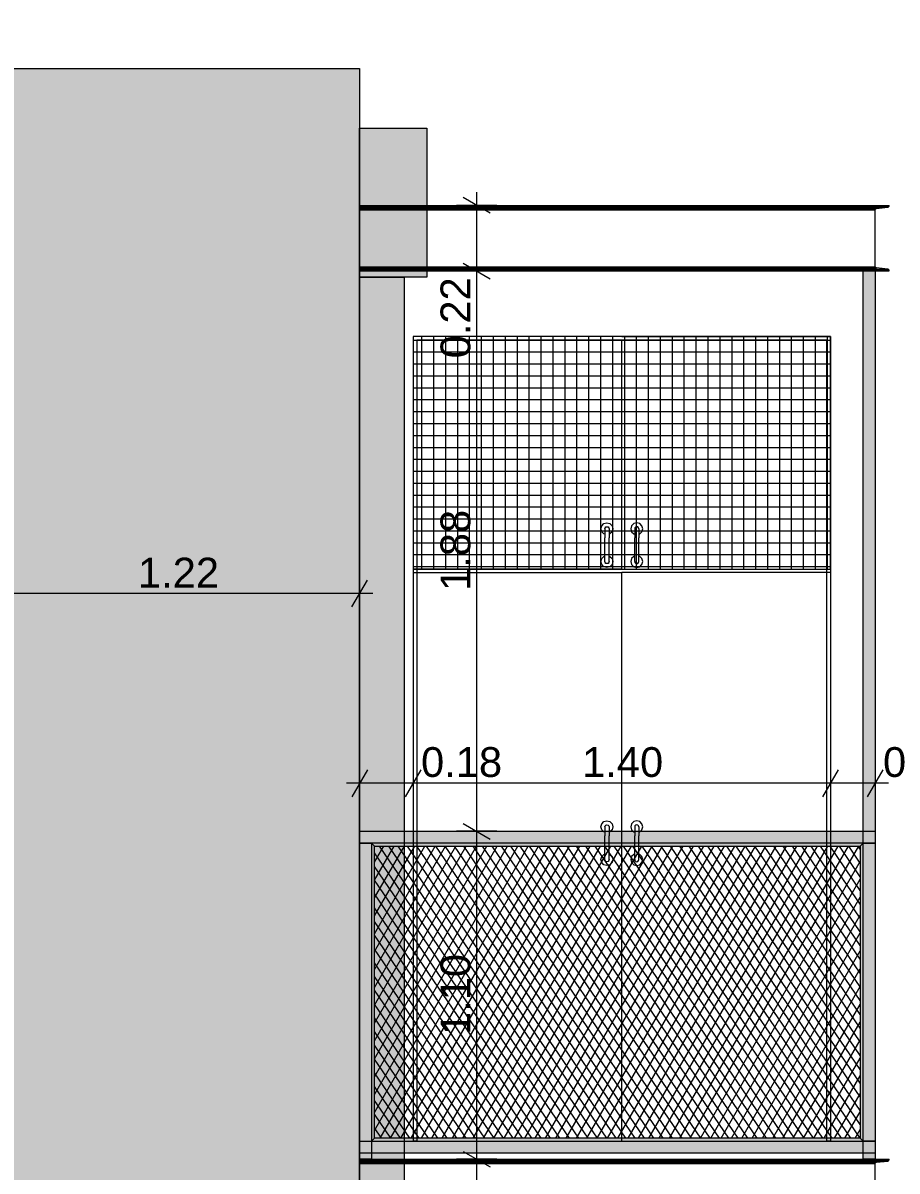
# Model space of a CAD drawing. Header units: millimetres. Extents: x 475206255 to 476720147, y 4620882299 to 4621447368.
# Drawn here: x 475426757 to 475429689, y 4621142045 to 4621145897 of the extents above; entities that cross this region are included whole.
import ezdxf

# ---------------------------------------------------------------- set-up
doc = ezdxf.new("R2010")
doc.units = ezdxf.units.MM
doc.header["$MEASUREMENT"] = 0
for name, color, linetype, lineweight in [('2D Drafting - General_Pen_No__30_Pen_No__9_Pen_No__9_Pen_No__253', 252, 'Continuous', 0), ('2D Drafting - General_Pen_No__30_Pen_No__9_Pen_No__9_Pen_No__7', 7, 'Continuous', 0), ('Dimensioning - General_Pen_No__142', 142, 'Continuous', 0), ('New_2D Drafting - General_Pen_No__250', 7, 'Continuous', 0), ('New_2D Drafting - General_Pen_No__30_Pen_No__9_Pen_No__9_Pen_No__255', 255, 'Continuous', 0), ('New_2D Drafting - General_Pen_No__30_Pen_No__9_Pen_No__9_Pen_No__7', 7, 'Continuous', 0), ('New_2D Drafting - General_Pen_No__4', 7, 'Continuous', 0), ('New_2D Drafting - General_Pen_No__7', 7, 'Continuous', 0), ('New_reg_nak_Pen_No__7', 7, 'Continuous', 0), ('New_Structural - Bearing_Pen_No__250', 7, 'Continuous', 0), ('Structural - Bearing_Pen_No__7', 7, 'Continuous', 0), ('zoma_Pen_No__142', 142, 'Continuous', 0)]:
    doc.layers.add(name, color=color, linetype=linetype, lineweight=lineweight)
doc.layers.add('Dimensioning - General', color=7, linetype='Continuous')
doc.layers.add('zoma', color=7, linetype='Continuous')
doc.layers.add('New_2D Drafting - General_Pen_No__254', color=7, linetype='Continuous', lineweight=0, true_color=0xcccccc)
doc.styles.add('GENERATED_STYLE_2', font='arial.ttf')
doc.dimstyles.new('GENERATED_STYLE__1', dxfattribs={"dimtxt": 100, "dimasz": 68.640772, "dimexe": 0.18, "dimexo": 0.0625, "dimgap": 0, "dimtad": 1, "dimlfac": 0.001, "dimzin": 0, "dimdsep": 46, "dimtxsty": 'GENERATED_STYLE_2', "dimblk": 'ARROWHEAD_2', "dimblk1": 'ARROWHEAD_2', "dimblk2": 'ARROWHEAD_2', "dimcen": 0.09, "dimse1": 1, "dimse2": 1, "dimclrd": 142, "dimclre": 142, "dimclrt": 142, "dimadec": 0, "dimazin": 0, "dimtfac": 1, "dimtdec": 4, "dimtmove": 0, "dimatfit": 3, "dimfxl": 1, "dimtolj": 1, "dimtzin": 0, "dimarcsym": 0})
doc.dimstyles.new('GENERATED_STYLE__18', dxfattribs={"dimtxt": 100, "dimasz": 68.640772, "dimexe": 0.18, "dimexo": 0.0625, "dimgap": 0, "dimtad": 1, "dimtih": 1, "dimtoh": 1, "dimlfac": 0.001, "dimzin": 0, "dimdsep": 46, "dimtxsty": 'GENERATED_STYLE_2', "dimblk": 'ARROWHEAD_2', "dimblk1": 'ARROWHEAD_2', "dimblk2": 'ARROWHEAD_2', "dimcen": 0.09, "dimse1": 1, "dimse2": 1, "dimclrd": 142, "dimclre": 142, "dimclrt": 142, "dimadec": 0, "dimazin": 0, "dimtfac": 1, "dimtdec": 4, "dimtmove": 0, "dimatfit": 3, "dimfxl": 1, "dimtolj": 1, "dimtzin": 0, "dimarcsym": 0})
doc.dimstyles.new('GENERATED_STYLE__3', dxfattribs={"dimtxt": 200, "dimasz": 64.421331, "dimexe": 0.18, "dimexo": 3, "dimgap": 0, "dimtad": 1, "dimtih": 1, "dimtoh": 1, "dimlfac": 0.001, "dimzin": 0, "dimdsep": 46, "dimtxsty": 'GENERATED_STYLE_2', "dimblk": 'ARROWHEAD_2', "dimblk1": 'ARROWHEAD_2', "dimblk2": 'ARROWHEAD_2', "dimcen": 0.09, "dimclrd": 142, "dimclre": 142, "dimclrt": 142, "dimadec": 0, "dimazin": 0, "dimtfac": 1, "dimtdec": 4, "dimtmove": 0, "dimatfit": 3, "dimfxl": 1, "dimtolj": 1, "dimtzin": 0, "dimarcsym": 0})

# ---------------------------------------------------------------- blocks, each defined once
blk = doc.blocks.new('*D1528', base_point=(475826095.8, 4621095193.2))
at = {"layer": 'zoma_Pen_No__142', "color": 142, "linetype": 'Continuous', "lineweight": 0, "transparency": 16777216}
for p, q in [((475420915.9, 4621126477.3), (475420915.9, 4621126604.5)), ((475427415.9, 4621126477.3), (475427415.9, 4621126604.5)), ((475420940.3, 4621126583.3), (475420891.4, 4621126498.5)), ((475427440.3, 4621126583.3), (475427391.4, 4621126498.5)), ((475420915.9, 4621126540.9), (475427415.9, 4621126540.9))]:
    blk.add_line(p, q, dxfattribs=at)
at = {"layer": 'zoma_Pen_No__142', "color": 142, "lineweight": 0, "transparency": 16777216, "char_height": 200, "attachment_point": 7, "style": 'GENERATED_STYLE_2'}
for s, insert in [('\\A1;{\\pql;\\fArial|b0|i0|c204|p0;\\W1.000000;6.50}', (475423898.9, 4621126580.9)), ('\\A1;{\\pql;\\fArial|b0|i0|c204|p0;\\W1.000000;0.40}', (475426857.5, 4621126580.9))]:
    blk.add_mtext(s, dxfattribs=dict(at, insert=insert))
blk = doc.blocks.new('ARROWHEAD_2')
at = {"color": 0, "linetype": 'Continuous', "lineweight": 0}
for p, q in [((-0.378, -0.655), (0.378, 0.655)), ((0, 0), (-1, 0))]:
    blk.add_line(p, q, dxfattribs=at)
blk = doc.blocks.new('*D1529', base_point=(475826095.8, 4621095193.2))
at = {"layer": 'zoma_Pen_No__142', "color": 142, "linetype": 'Continuous', "lineweight": 0, "transparency": 16777216}
for p, q in [((475427415.9, 4621126477.3), (475427415.9, 4621126604.5)), ((475427815.9, 4621126477.3), (475427815.9, 4621126604.5)), ((475427440.3, 4621126583.3), (475427391.4, 4621126498.5)), ((475427791.4, 4621126498.5), (475427840.3, 4621126583.3)), ((475427415.9, 4621126540.9), (475427815.9, 4621126540.9)), ((475427815.9, 4621126540.9), (475427857.3, 4621126540.9))]:
    blk.add_line(p, q, dxfattribs=at)
blk = doc.blocks.new('*D1849', base_point=(475826095.8, 4621095193.2))
at = {"layer": 'Dimensioning - General_Pen_No__142', "color": 142, "linetype": 'Continuous', "lineweight": 0, "transparency": 16777216}
for p, q in [((475428347.2, 4621142085), (475428211.7, 4621142085)), ((475428234.3, 4621142111), (475428324.6, 4621142058.9)), ((475428279.4, 4621141865), (475428279.4, 4621142085)), ((475428234.3, 4621141891), (475428324.6, 4621141838.9)), ((475428347.2, 4621141865), (475428211.7, 4621141865))]:
    blk.add_line(p, q, dxfattribs=at)
blk = doc.blocks.new('*D1850', base_point=(475826095.8, 4621095193.2))
at = {"layer": 'Dimensioning - General_Pen_No__142', "color": 142, "linetype": 'Continuous', "lineweight": 0, "transparency": 16777216}
for p, q in [((475428234.3, 4621143211), (475428324.6, 4621143158.9)), ((475428347.2, 4621143185), (475428211.7, 4621143185)), ((475428279.4, 4621142085), (475428279.4, 4621143185)), ((475428347.2, 4621142085), (475428211.7, 4621142085)), ((475428234.3, 4621142111), (475428324.6, 4621142058.9))]:
    blk.add_line(p, q, dxfattribs=at)
at = {"layer": 'Dimensioning - General_Pen_No__142', "color": 142, "lineweight": 0, "transparency": 16777216, "insert": (475428259.4, 4621142501.5), "char_height": 100, "attachment_point": 7, "rotation": 90, "style": 'GENERATED_STYLE_2'}
blk.add_mtext('\\A1;{\\pql;\\fArial|b0|i0|c204|p0;\\W1.000000;1.10}', dxfattribs=at)
blk = doc.blocks.new('*D1851', base_point=(475826095.8, 4621095193.2))
at = {"layer": 'Dimensioning - General_Pen_No__142', "color": 142, "linetype": 'Continuous', "lineweight": 0, "transparency": 16777216}
for p, q in [((475428234.3, 4621145091), (475428324.6, 4621145038.9)), ((475428347.2, 4621145065), (475428211.7, 4621145065)), ((475428279.4, 4621143185), (475428279.4, 4621145065)), ((475428234.3, 4621143211), (475428324.6, 4621143158.9)), ((475428347.2, 4621143185), (475428211.7, 4621143185))]:
    blk.add_line(p, q, dxfattribs=at)
at = {"layer": 'Dimensioning - General_Pen_No__142', "color": 142, "lineweight": 0, "transparency": 16777216, "char_height": 100, "attachment_point": 7, "rotation": 90, "style": 'GENERATED_STYLE_2'}
for s, insert in [('\\A1;{\\pql;\\fArial|b0|i0|c204|p0;\\W1.000000;0.22}', (475428259.4, 4621144771.9)), ('\\A1;{\\pql;\\fArial|b0|i0|c204|p0;\\W1.000000;1.88}', (475428259.4, 4621143991.5))]:
    blk.add_mtext(s, dxfattribs=dict(at, insert=insert))
blk = doc.blocks.new('*D1852', base_point=(475826095.8, 4621095193.2))
at = {"layer": 'Dimensioning - General_Pen_No__142', "color": 142, "linetype": 'Continuous', "lineweight": 0, "transparency": 16777216}
for p, q in [((475428279.4, 4621145285), (475428279.4, 4621145329.1)), ((475428347.2, 4621145285), (475428211.7, 4621145285)), ((475428324.6, 4621145258.9), (475428234.3, 4621145311)), ((475428279.4, 4621145065), (475428279.4, 4621145285)), ((475428234.3, 4621145091), (475428324.6, 4621145038.9)), ((475428347.2, 4621145065), (475428211.7, 4621145065))]:
    blk.add_line(p, q, dxfattribs=at)
blk = doc.blocks.new('*D1853', base_point=(475826095.8, 4621095193.2))
at = {"layer": 'Dimensioning - General_Pen_No__142', "color": 142, "linetype": 'Continuous', "lineweight": 0, "transparency": 16777216}
for p, q in [((475429440.5, 4621143300.7), (475429492.6, 4621143391.1)), ((475429466.6, 4621143413.6), (475429466.6, 4621143278.2)), ((475429590.3, 4621143300.7), (475429642.4, 4621143391.1)), ((475429616.3, 4621143413.6), (475429616.3, 4621143278.2)), ((475429616.3, 4621143345.9), (475429466.6, 4621143345.9)), ((475429660.5, 4621143345.9), (475429616.3, 4621143345.9))]:
    blk.add_line(p, q, dxfattribs=at)
at = {"layer": 'Dimensioning - General_Pen_No__142', "color": 142, "lineweight": 0, "transparency": 16777216, "insert": (475429642.4, 4621143365.9), "char_height": 100, "attachment_point": 7, "style": 'GENERATED_STYLE_2'}
blk.add_mtext('\\A1;{\\pql;\\fArial|b0|i0|c204|p0;\\W1.000000;0.15}', dxfattribs=at)
blk = doc.blocks.new('*D1854', base_point=(475826095.8, 4621095193.2))
at = {"layer": 'Dimensioning - General_Pen_No__142', "color": 142, "linetype": 'Continuous', "lineweight": 0, "transparency": 16777216}
for p, q in [((475428040.5, 4621143300.7), (475428092.6, 4621143391.1)), ((475428066.6, 4621143413.6), (475428066.6, 4621143278.2)), ((475429440.5, 4621143300.7), (475429492.6, 4621143391.1)), ((475429466.6, 4621143413.6), (475429466.6, 4621143278.2)), ((475429466.6, 4621143345.9), (475428066.6, 4621143345.9))]:
    blk.add_line(p, q, dxfattribs=at)
at = {"layer": 'Dimensioning - General_Pen_No__142', "color": 142, "lineweight": 0, "transparency": 16777216, "char_height": 100, "attachment_point": 7, "style": 'GENERATED_STYLE_2'}
for s, insert in [('\\A1;{\\pql;\\fArial|b0|i0|c204|p0;\\W1.000000;0.18}', (475428092.7, 4621143365.9)), ('\\A1;{\\pql;\\fArial|b0|i0|c204|p0;\\W1.000000;1.40}', (475428633.1, 4621143365.9))]:
    blk.add_mtext(s, dxfattribs=dict(at, insert=insert))
blk = doc.blocks.new('*D1855', base_point=(475826095.8, 4621095193.2))
at = {"layer": 'Dimensioning - General_Pen_No__142', "color": 142, "linetype": 'Continuous', "lineweight": 0, "transparency": 16777216}
for p, q in [((475427912.7, 4621143391.1), (475427860.6, 4621143300.7)), ((475427886.6, 4621143413.6), (475427886.6, 4621143278.2)), ((475428040.5, 4621143300.7), (475428092.6, 4621143391.1)), ((475428066.6, 4621143413.6), (475428066.6, 4621143278.2)), ((475428066.6, 4621143345.9), (475427886.6, 4621143345.9))]:
    blk.add_line(p, q, dxfattribs=at)
blk = doc.blocks.new('*D1856', base_point=(475826095.8, 4621095193.2))
at = {"layer": 'Dimensioning - General_Pen_No__142', "color": 142, "linetype": 'Continuous', "lineweight": 0, "transparency": 16777216}
for p, q in [((475427912.7, 4621143391.1), (475427860.6, 4621143300.7)), ((475427886.6, 4621143413.6), (475427886.6, 4621143278.2)), ((475427886.6, 4621143345.9), (475427842.5, 4621143345.9))]:
    blk.add_line(p, q, dxfattribs=at)
blk = doc.blocks.new('*D2319', base_point=(475826095.8, 4621095193.2))
at = {"layer": 'Dimensioning - General_Pen_No__142', "color": 142, "linetype": 'Continuous', "lineweight": 0, "transparency": 16777216}
for p, q in [((475426666.7, 4621144050.6), (475426666.7, 4621143915.2)), ((475427886.6, 4621144050.6), (475427886.6, 4621143915.2)), ((475426640.6, 4621143937.8), (475426692.7, 4621144028.1)), ((475427860.6, 4621143937.8), (475427912.7, 4621144028.1)), ((475427886.6, 4621143982.9), (475426666.7, 4621143982.9)), ((475427930.8, 4621143982.9), (475427886.6, 4621143982.9))]:
    blk.add_line(p, q, dxfattribs=at)
at = {"layer": 'Dimensioning - General_Pen_No__142', "color": 142, "lineweight": 0, "transparency": 16777216, "insert": (475427143.2, 4621144002.9), "char_height": 100, "attachment_point": 7, "style": 'GENERATED_STYLE_2'}
blk.add_mtext('\\A1;{\\pql;\\fArial|b0|i0|c204|p0;\\W1.000000;1.22}', dxfattribs=at)

msp = doc.modelspace()

# ---------------------------------------------------------------- hatches: boundary and pattern name
at = {"layer": '2D Drafting - General_Pen_No__30_Pen_No__9_Pen_No__9_Pen_No__253', "linetype": 'Continuous', "lineweight": 0}
h = msp.add_hatch(dxfattribs=at)
h.set_pattern_fill('BRICK___RUNNING_BOND', color=252, style=0, pattern_type=2)
h.set_pattern_definition([(180, (475382668.45, 4621135278.51), (0, 66.64), []), (90, (475382668.45, 4621135278.5), (244.8, 0), [66.64, -66.64]), (90, (475382546.05, 4621135345.15), (244.8, 0), [66.64, -66.64])])
h.paths.add_polyline_path([(475407116.097, 4621132444.943), (475407116.097, 4621145744.536), (475427886.496, 4621145744.536), (475427886.496, 4621132444.943), (475424099.531, 4621132444.942), (475422915.902, 4621132444.943), (475420516.519, 4621132444.943), (475420516.519, 4621135044.943), (475418016.519, 4621135044.943), (475418016.519, 4621132444.943), (475417816.698, 4621132444.943), (475417816.698, 4621135044.924), (475414016.698, 4621135044.924), (475414016.698, 4621132444.943), (475413616.479, 4621132444.943), (475411316.097, 4621132444.943), (475411316.097, 4621145344.955), (475409845.506, 4621145344.955), (475409816.623, 4621145344.955), (475407515.336, 4621145344.955), (475407515.336, 4621135744.944), (475407515.336, 4621135044.961), (475407516.097, 4621135044.961), (475407516.097, 4621132545), (475407516.097, 4621132444.943)])
h.paths.add_polyline_path([(475411816.173, 4621143044.943), (475411816.173, 4621144644.943), (475413416.173, 4621144644.943), (475413416.173, 4621143044.943)], flags=0)
h.paths.add_polyline_path([(475411816.178, 4621135044.943), (475413416.178, 4621135044.943), (475413416.178, 4621133444.942), (475411816.178, 4621133444.942)], flags=0)
h.paths.add_polyline_path([(475413416.178, 4621136644.942), (475411816.178, 4621136644.942), (475411816.178, 4621138244.943), (475413416.178, 4621138244.943)], flags=0)
h.paths.add_polyline_path([(475413416.178, 4621139844.942), (475411816.178, 4621139844.942), (475411816.178, 4621141444.943), (475413416.178, 4621141444.943)], flags=0)
h.paths.add_polyline_path([(475414016.097, 4621135464.943), (475422915.902, 4621135464.943), (475422915.902, 4621135684.943), (475418666.092, 4621135684.943), (475418666.092, 4621135744.932), (475418666.092, 4621135744.944), (475418666.092, 4621138244.955), (475418666.092, 4621138664.943), (475422915.902, 4621138664.943), (475422915.902, 4621138884.943), (475418666.092, 4621138884.943), (475418666.092, 4621141864.943), (475422915.902, 4621141864.943), (475422915.902, 4621142084.943), (475420066.548, 4621142084.943), (475420066.548, 4621144644.937), (475419166.549, 4621144644.937), (475419166.549, 4621142084.943), (475418666.092, 4621142084.943), (475418666.092, 4621145064.943), (475422915.902, 4621145064.943), (475422915.902, 4621145284.943), (475414016.097, 4621145284.943), (475414016.097, 4621145064.943), (475417166.094, 4621145064.943), (475417166.094, 4621142084.943), (475414016.097, 4621142084.943), (475414016.097, 4621141864.943), (475417166.094, 4621141864.943), (475417166.094, 4621138884.943), (475414016.097, 4621138884.943), (475414016.097, 4621138664.943), (475417166.094, 4621138664.943), (475417166.094, 4621138244.955), (475417166.094, 4621135744.944), (475417166.094, 4621135744.924), (475417166.094, 4621135684.943), (475414016.097, 4621135684.943)], flags=0)
h.paths.add_polyline_path([(475416466.026, 4621135744.913), (475416466.026, 4621138244.923), (475414866.018, 4621138244.923), (475414866.018, 4621135744.913)], flags=0)
h.paths.add_polyline_path([(475414866.026, 4621144644.918), (475416466.035, 4621144644.918), (475416466.035, 4621142144.923), (475414866.026, 4621142144.923)], flags=0)
h.paths.add_polyline_path([(475416466.035, 4621138944.924), (475414866.026, 4621138944.924), (475414866.026, 4621141444.918), (475416466.035, 4621141444.918)], flags=0)
h.paths.add_polyline_path([(475419166.549, 4621138944.945), (475420066.548, 4621138944.945), (475420066.548, 4621141444.94), (475419166.549, 4621141444.94)], flags=0)
h.paths.add_polyline_path([(475419166.549, 4621138244.94), (475419166.549, 4621135744.945), (475420066.548, 4621135744.945), (475420066.548, 4621138244.94)], flags=0)
h.paths.add_polyline_path([(475422666.097, 4621132544.993), (475421066.097, 4621132544.993), (475421066.097, 4621135044.993), (475422666.097, 4621135044.993)], flags=0)
h.paths.add_polyline_path([(475421066.097, 4621144644.939), (475421066.097, 4621142144.943), (475422666.097, 4621142144.943), (475422666.097, 4621144644.939)], flags=0)
h.paths.add_polyline_path([(475421066.105, 4621138944.931), (475422666.097, 4621138944.931), (475422666.097, 4621138944.943), (475422666.097, 4621141444.937), (475421766.097, 4621141444.937), (475421066.105, 4621141444.937)], flags=0)
h.paths.add_polyline_path([(475421066.105, 4621135744.929), (475422666.097, 4621135744.929), (475422666.097, 4621135744.943), (475422666.097, 4621138244.94), (475421766.097, 4621138244.94), (475421066.105, 4621138244.94)], flags=0)
h.paths.add_polyline_path([(475425066.474, 4621132544.995), (475426666.486, 4621132544.995), (475426666.477, 4621135044.946), (475425066.477, 4621135044.941)], flags=0)
h.paths.add_polyline_path([(475425066.502, 4621135744.936), (475426666.511, 4621135744.936), (475426666.511, 4621138244.935), (475425066.511, 4621138244.941)], flags=0)
h.paths.add_polyline_path([(475426666.511, 4621142144.937), (475426666.511, 4621144644.941), (475425066.511, 4621144644.941), (475425066.509, 4621142144.937)], flags=0)
h.paths.add_polyline_path([(475426666.514, 4621138944.999), (475426666.514, 4621141444.941), (475425066.511, 4621141444.941), (475425066.509, 4621138944.999)], flags=0)
at = {"layer": 'New_2D Drafting - General_Pen_No__254', "linetype": 'Continuous', "lineweight": 0, "true_color": 0xcccccc}
h = msp.add_hatch(dxfattribs=at)
h.set_pattern_fill('GRID_100X100', color=254, style=0, pattern_type=2)
h.set_pattern_definition([(0, (475826095.757, 4621095193.19), (0, 40), []), (90, (475826095.757, 4621095193.19), (-40, 0), [])])
h.paths.add_polyline_path([(475428066.347, 4621144064.952), (475429466.347, 4621144064.952), (475429466.347, 4621144844.952), (475428066.347, 4621144844.952)])
at = {"layer": 'New_2D Drafting - General_Pen_No__30_Pen_No__9_Pen_No__9_Pen_No__255', "linetype": 'Continuous', "lineweight": 0}
for points in [[(475428111.598, 4621145044.536), (475427886.494, 4621145044.536), (475427886.494, 4621145544.536), (475428111.598, 4621145544.536)], [(475427886.494, 4621145044.543), (475428036.494, 4621145044.543), (475428036.479, 4621130294.917), (475427886.479, 4621130294.917)], [(475429616.13, 4621145064.952), (475429616.13, 4621142144.952), (475429576.13, 4621142144.952), (475429576.13, 4621145064.952)], [(475429616.13, 4621143184.953), (475429616.13, 4621143144.953), (475427886.438, 4621143144.953), (475427886.438, 4621143184.953)], [(475427926.445, 4621142084.952), (475427886.438, 4621142084.952), (475427886.438, 4621143144.953), (475427926.445, 4621143144.953)], [(475427926.445, 4621142144.952), (475427936.445, 4621142154.952), (475427936.445, 4621143134.953), (475427926.445, 4621143144.953)], [(475429566.124, 4621143134.953), (475429576.124, 4621143144.953), (475427926.445, 4621143144.953), (475427936.445, 4621143134.953)], [(475429566.124, 4621142154.952), (475429576.124, 4621142144.952), (475429576.124, 4621143144.953), (475429566.124, 4621143134.953)], [(475429616.13, 4621142084.952), (475429576.124, 4621142084.952), (475429576.124, 4621143144.953), (475429616.13, 4621143144.953)], [(475429576.124, 4621142144.952), (475429566.124, 4621142154.952), (475427936.445, 4621142154.952), (475427926.445, 4621142144.952)], [(475429616.13, 4621142144.952), (475429616.13, 4621142104.952), (475427886.438, 4621142104.952), (475427886.438, 4621142144.952)]]:
    msp.add_hatch(color=255, dxfattribs=at).paths.add_polyline_path(points)
at = {"layer": 'New_2D Drafting - General_Pen_No__7', "linetype": 'Continuous', "lineweight": 0}
h = msp.add_hatch(dxfattribs=at)
h.set_pattern_fill('BATT_INSULATION', style=0, pattern_type=2)
h.set_pattern_definition([(60, (475826095.757, 4621095193.19), (-25.9807621, 15), []), (124.306619, (475826095.757, 4621095193.19), (23.8156986, 11.25), [])])
h.paths.add_polyline_path([(475427936.445, 4621143134.953), (475429566.124, 4621143134.953), (475429566.124, 4621142154.952), (475427936.445, 4621142154.952)])

# ---------------------------------------------------------------- linework, layer by layer
at = {"layer": '2D Drafting - General_Pen_No__30_Pen_No__9_Pen_No__9_Pen_No__7', "color": 7, "linetype": 'Continuous', "lineweight": 0, "flags": 128}
msp.add_lwpolyline([(475407116.097, 4621145744.536), (475427886.496, 4621145744.536), (475427886.496, 4621132444.943), (475424099.531, 4621132444.942), (475422915.902, 4621132444.943)], dxfattribs=at)
at = {"layer": 'New_2D Drafting - General_Pen_No__250', "color": 7, "linetype": 'Continuous', "lineweight": 0, "flags": 128}
msp.add_lwpolyline([(475428066.347, 4621144064.952), (475429466.347, 4621144064.952), (475429466.347, 4621144844.952), (475428066.347, 4621144844.952)], close=True, dxfattribs=at)
at = {"layer": 'New_2D Drafting - General_Pen_No__30_Pen_No__9_Pen_No__9_Pen_No__7', "color": 7, "linetype": 'Continuous', "lineweight": 0, "flags": 128}
for points in [[(475428111.598, 4621145044.536), (475427886.494, 4621145044.536), (475427886.494, 4621145544.536), (475428111.598, 4621145544.536)], [(475427886.494, 4621145044.543), (475428036.494, 4621145044.543), (475428036.479, 4621130294.917), (475427886.479, 4621130294.917)], [(475429616.13, 4621145064.952), (475429616.13, 4621142144.952), (475429576.13, 4621142144.952), (475429576.13, 4621145064.952)], [(475429616.13, 4621143184.953), (475429616.13, 4621143144.953), (475427886.438, 4621143144.953), (475427886.438, 4621143184.953)], [(475427926.445, 4621142084.952), (475427886.438, 4621142084.952), (475427886.438, 4621143144.953), (475427926.445, 4621143144.953)], [(475427926.445, 4621142144.952), (475427936.445, 4621142154.952), (475427936.445, 4621143134.953), (475427926.445, 4621143144.953)], [(475429566.124, 4621143134.953), (475429576.124, 4621143144.953), (475427926.445, 4621143144.953), (475427936.445, 4621143134.953)], [(475429566.124, 4621142154.952), (475429576.124, 4621142144.952), (475429576.124, 4621143144.953), (475429566.124, 4621143134.953)], [(475429616.13, 4621142084.952), (475429576.124, 4621142084.952), (475429576.124, 4621143144.953), (475429616.13, 4621143144.953)], [(475429576.124, 4621142144.952), (475429566.124, 4621142154.952), (475427936.445, 4621142154.952), (475427926.445, 4621142144.952)], [(475429616.13, 4621142144.952), (475429616.13, 4621142104.952), (475427886.438, 4621142104.952), (475427886.438, 4621142144.952)]]:
    msp.add_lwpolyline(points, close=True, dxfattribs=at)
at = {"layer": 'New_2D Drafting - General_Pen_No__4', "color": 7, "linetype": 'Continuous', "lineweight": 0, "flags": 128}
msp.add_lwpolyline([(475427936.445, 4621143134.953), (475429566.124, 4621143134.953), (475429566.124, 4621142154.952), (475427936.445, 4621142154.952)], close=True, dxfattribs=at)
at = {"layer": 'New_reg_nak_Pen_No__7', "color": 7, "linetype": 'Continuous', "lineweight": 0}
for p, q in [((475429616.443, 4621145284.952), (475429662.769, 4621145284.952)), ((475429616.443, 4621145064.952), (475429662.769, 4621145064.952)), ((475429616.443, 4621142084.952), (475429662.769, 4621142084.952))]:
    msp.add_line(p, q, dxfattribs=at)
at = {"layer": 'New_Structural - Bearing_Pen_No__250', "color": 7, "linetype": 'Continuous', "lineweight": 0}
for p, q in [((475428766.347, 4621144844.952), (475428066.347, 4621144844.952)), ((475428066.347, 4621144844.952), (475428066.347, 4621144064.952)), ((475429454.347, 4621144832.952), (475428078.347, 4621144832.952)), ((475428078.347, 4621144832.952), (475428078.347, 4621144064.952)), ((475428766.347, 4621144844.952), (475429466.347, 4621144844.952)), ((475428766.347, 4621144064.952), (475428766.347, 4621144832.952)), ((475429454.347, 4621144064.952), (475429454.347, 4621144832.952)), ((475429466.347, 4621144844.952), (475429466.347, 4621144064.952)), ((475428696.347, 4621144199.952), (475428699.027, 4621144209.952)), ((475428699.027, 4621144189.952), (475428696.347, 4621144199.952)), ((475428699.027, 4621144209.952), (475428706.347, 4621144217.272)), ((475428706.347, 4621144217.272), (475428716.347, 4621144219.952)), ((475428709.347, 4621144199.952), (475428710.285, 4621144203.452)), ((475428709.347, 4621144199.952), (475428709.347, 4621144195.932)), ((475428709.347, 4621144195.932), (475428709.347, 4621144184.952)), ((475428710.285, 4621144203.452), (475428712.847, 4621144206.014)), ((475428712.847, 4621144206.014), (475428716.347, 4621144206.952)), ((475428716.347, 4621144219.952), (475428726.347, 4621144217.272)), ((475428716.347, 4621144206.952), (475428719.847, 4621144206.014)), ((475428719.847, 4621144206.014), (475428722.41, 4621144203.452)), ((475428722.41, 4621144203.452), (475428723.347, 4621144199.952)), ((475428723.347, 4621144199.952), (475428723.347, 4621144195.932)), ((475428723.347, 4621144195.932), (475428723.347, 4621144184.952)), ((475428726.347, 4621144217.272), (475428733.668, 4621144209.952)), ((475428733.668, 4621144209.952), (475428736.347, 4621144199.952)), ((475428736.347, 4621144199.952), (475428733.668, 4621144189.952)), ((475428799.027, 4621144209.952), (475428796.347, 4621144199.952)), ((475428796.347, 4621144199.952), (475428799.027, 4621144189.952)), ((475428806.347, 4621144217.272), (475428799.027, 4621144209.952)), ((475428816.347, 4621144219.952), (475428806.347, 4621144217.272)), ((475428810.285, 4621144203.452), (475428809.347, 4621144199.952)), ((475428809.347, 4621144199.952), (475428809.347, 4621144195.932)), ((475428809.347, 4621144195.932), (475428809.347, 4621144184.952)), ((475428812.847, 4621144206.014), (475428810.285, 4621144203.452)), ((475428816.347, 4621144206.952), (475428812.847, 4621144206.014)), ((475428826.347, 4621144217.272), (475428816.347, 4621144219.952)), ((475428819.847, 4621144206.014), (475428816.347, 4621144206.952)), ((475428822.41, 4621144203.452), (475428819.847, 4621144206.014)), ((475428823.347, 4621144199.952), (475428822.41, 4621144203.452)), ((475428823.347, 4621144199.952), (475428823.347, 4621144195.932)), ((475428823.347, 4621144195.932), (475428823.347, 4621144184.952)), ((475428833.668, 4621144209.952), (475428826.347, 4621144217.272)), ((475428836.347, 4621144199.952), (475428833.668, 4621144209.952)), ((475428833.668, 4621144189.952), (475428836.347, 4621144199.952)), ((475428706.347, 4621144182.631), (475428699.027, 4621144189.952)), ((475428709.347, 4621144181.827), (475428706.347, 4621144182.631)), ((475428709.347, 4621144184.952), (475428709.347, 4621144169.952)), ((475428709.347, 4621144119.952), (475428709.347, 4621144169.952)), ((475428723.347, 4621144184.952), (475428723.347, 4621144169.952)), ((475428726.347, 4621144182.631), (475428723.347, 4621144181.827)), ((475428723.347, 4621144119.952), (475428723.347, 4621144169.952)), ((475428733.668, 4621144189.952), (475428726.347, 4621144182.631)), ((475428799.027, 4621144189.952), (475428806.347, 4621144182.631)), ((475428806.347, 4621144182.631), (475428809.347, 4621144181.827)), ((475428809.347, 4621144184.952), (475428809.347, 4621144169.952)), ((475428809.347, 4621144119.952), (475428809.347, 4621144169.952)), ((475428823.347, 4621144184.952), (475428823.347, 4621144169.952)), ((475428823.347, 4621144181.827), (475428826.347, 4621144182.631)), ((475428823.347, 4621144119.952), (475428823.347, 4621144169.952)), ((475428826.347, 4621144182.631), (475428833.668, 4621144189.952)), ((475428709.347, 4621144104.952), (475428709.347, 4621144119.952)), ((475428723.347, 4621144104.952), (475428723.347, 4621144119.952)), ((475428809.347, 4621144104.952), (475428809.347, 4621144119.952)), ((475428823.347, 4621144104.952), (475428823.347, 4621144119.952)), ((475428696.347, 4621144089.952), (475428699.027, 4621144099.952)), ((475428699.027, 4621144079.952), (475428696.347, 4621144089.952)), ((475428699.027, 4621144099.952), (475428706.347, 4621144107.272)), ((475428706.347, 4621144107.272), (475428709.347, 4621144108.076)), ((475428709.347, 4621144093.971), (475428709.347, 4621144104.952)), ((475428709.347, 4621144089.952), (475428709.347, 4621144093.971)), ((475428710.285, 4621144086.452), (475428709.347, 4621144089.952)), ((475428712.847, 4621144083.89), (475428710.285, 4621144086.452)), ((475428716.347, 4621144082.952), (475428712.847, 4621144083.89)), ((475428719.847, 4621144083.89), (475428716.347, 4621144082.952)), ((475428722.41, 4621144086.452), (475428719.847, 4621144083.89)), ((475428723.347, 4621144089.952), (475428722.41, 4621144086.452)), ((475428723.347, 4621144108.076), (475428726.347, 4621144107.272)), ((475428723.347, 4621144093.971), (475428723.347, 4621144104.952)), ((475428723.347, 4621144089.952), (475428723.347, 4621144093.971)), ((475428726.347, 4621144107.272), (475428733.668, 4621144099.952)), ((475428733.668, 4621144099.952), (475428736.347, 4621144089.952)), ((475428736.347, 4621144089.952), (475428733.668, 4621144079.952)), ((475428799.027, 4621144099.952), (475428796.347, 4621144089.952)), ((475428796.347, 4621144089.952), (475428799.027, 4621144079.952)), ((475428806.347, 4621144107.272), (475428799.027, 4621144099.952)), ((475428809.347, 4621144108.076), (475428806.347, 4621144107.272)), ((475428809.347, 4621144093.971), (475428809.347, 4621144104.952)), ((475428809.347, 4621144089.952), (475428809.347, 4621144093.971)), ((475428809.347, 4621144089.952), (475428810.285, 4621144086.452)), ((475428810.285, 4621144086.452), (475428812.847, 4621144083.89)), ((475428812.847, 4621144083.89), (475428816.347, 4621144082.952)), ((475428816.347, 4621144082.952), (475428819.847, 4621144083.89)), ((475428819.847, 4621144083.89), (475428822.41, 4621144086.452)), ((475428822.41, 4621144086.452), (475428823.347, 4621144089.952)), ((475428826.347, 4621144107.272), (475428823.347, 4621144108.076)), ((475428823.347, 4621144093.971), (475428823.347, 4621144104.952)), ((475428823.347, 4621144089.952), (475428823.347, 4621144093.971)), ((475428833.668, 4621144099.952), (475428826.347, 4621144107.272)), ((475428836.347, 4621144089.952), (475428833.668, 4621144099.952)), ((475428833.668, 4621144079.952), (475428836.347, 4621144089.952)), ((475428766.347, 4621144064.952), (475428066.347, 4621144064.952)), ((475428066.347, 4621144064.952), (475428066.347, 4621142144.952)), ((475428078.347, 4621144064.952), (475428066.347, 4621144064.952)), ((475428066.347, 4621144052.952), (475428766.347, 4621144052.952)), ((475428078.347, 4621144064.952), (475428078.347, 4621142144.952)), ((475428706.347, 4621144072.631), (475428699.027, 4621144079.952)), ((475428716.347, 4621144069.952), (475428706.347, 4621144072.631)), ((475428726.347, 4621144072.631), (475428716.347, 4621144069.952)), ((475428733.668, 4621144079.952), (475428726.347, 4621144072.631)), ((475428766.347, 4621144064.952), (475429466.347, 4621144064.952)), ((475428766.347, 4621142144.952), (475428766.347, 4621144052.952)), ((475429466.347, 4621144052.952), (475428766.347, 4621144052.952)), ((475428799.027, 4621144079.952), (475428806.347, 4621144072.631)), ((475428806.347, 4621144072.631), (475428816.347, 4621144069.952)), ((475428816.347, 4621144069.952), (475428826.347, 4621144072.631)), ((475428826.347, 4621144072.631), (475428833.668, 4621144079.952)), ((475429454.347, 4621142144.952), (475429454.347, 4621144064.952)), ((475429466.347, 4621144064.952), (475429466.347, 4621142144.952)), ((475428696.347, 4621143199.952), (475428699.027, 4621143209.952)), ((475428699.027, 4621143189.952), (475428696.347, 4621143199.952)), ((475428699.027, 4621143209.952), (475428706.347, 4621143217.272)), ((475428706.347, 4621143217.272), (475428716.347, 4621143219.952)), ((475428709.347, 4621143199.952), (475428710.285, 4621143203.452)), ((475428709.347, 4621143199.952), (475428709.347, 4621143195.932)), ((475428709.347, 4621143195.932), (475428709.347, 4621143184.952)), ((475428710.285, 4621143203.452), (475428712.847, 4621143206.014)), ((475428712.847, 4621143206.014), (475428716.347, 4621143206.952)), ((475428716.347, 4621143219.952), (475428726.347, 4621143217.272)), ((475428716.347, 4621143206.952), (475428719.847, 4621143206.014)), ((475428719.847, 4621143206.014), (475428722.41, 4621143203.452)), ((475428722.41, 4621143203.452), (475428723.347, 4621143199.952)), ((475428723.347, 4621143199.952), (475428723.347, 4621143195.932)), ((475428723.347, 4621143195.932), (475428723.347, 4621143184.952)), ((475428726.347, 4621143217.272), (475428733.668, 4621143209.952)), ((475428733.668, 4621143209.952), (475428736.347, 4621143199.952)), ((475428736.347, 4621143199.952), (475428733.668, 4621143189.952)), ((475428799.027, 4621143209.952), (475428796.347, 4621143199.952)), ((475428796.347, 4621143199.952), (475428799.027, 4621143189.952)), ((475428806.347, 4621143217.272), (475428799.027, 4621143209.952)), ((475428816.347, 4621143219.952), (475428806.347, 4621143217.272)), ((475428810.285, 4621143203.452), (475428809.347, 4621143199.952)), ((475428809.347, 4621143199.952), (475428809.347, 4621143195.932)), ((475428809.347, 4621143195.932), (475428809.347, 4621143184.952)), ((475428812.847, 4621143206.014), (475428810.285, 4621143203.452)), ((475428816.347, 4621143206.952), (475428812.847, 4621143206.014)), ((475428826.347, 4621143217.272), (475428816.347, 4621143219.952)), ((475428819.847, 4621143206.014), (475428816.347, 4621143206.952)), ((475428822.41, 4621143203.452), (475428819.847, 4621143206.014)), ((475428823.347, 4621143199.952), (475428822.41, 4621143203.452)), ((475428823.347, 4621143199.952), (475428823.347, 4621143195.932)), ((475428823.347, 4621143195.932), (475428823.347, 4621143184.952)), ((475428833.668, 4621143209.952), (475428826.347, 4621143217.272)), ((475428836.347, 4621143199.952), (475428833.668, 4621143209.952)), ((475428833.668, 4621143189.952), (475428836.347, 4621143199.952)), ((475428706.347, 4621143182.631), (475428699.027, 4621143189.952)), ((475428709.347, 4621143181.827), (475428706.347, 4621143182.631)), ((475428709.347, 4621143184.952), (475428709.347, 4621143169.952)), ((475428709.347, 4621143119.952), (475428709.347, 4621143169.952)), ((475428723.347, 4621143184.952), (475428723.347, 4621143169.952)), ((475428726.347, 4621143182.631), (475428723.347, 4621143181.827)), ((475428723.347, 4621143119.952), (475428723.347, 4621143169.952)), ((475428733.668, 4621143189.952), (475428726.347, 4621143182.631)), ((475428799.027, 4621143189.952), (475428806.347, 4621143182.631)), ((475428806.347, 4621143182.631), (475428809.347, 4621143181.827)), ((475428809.347, 4621143184.952), (475428809.347, 4621143169.952)), ((475428809.347, 4621143119.952), (475428809.347, 4621143169.952)), ((475428823.347, 4621143184.952), (475428823.347, 4621143169.952)), ((475428823.347, 4621143181.827), (475428826.347, 4621143182.631)), ((475428823.347, 4621143119.952), (475428823.347, 4621143169.952)), ((475428826.347, 4621143182.631), (475428833.668, 4621143189.952)), ((475428709.347, 4621143104.952), (475428709.347, 4621143119.952)), ((475428723.347, 4621143104.952), (475428723.347, 4621143119.952)), ((475428809.347, 4621143104.952), (475428809.347, 4621143119.952)), ((475428823.347, 4621143104.952), (475428823.347, 4621143119.952)), ((475428696.347, 4621143089.952), (475428699.027, 4621143099.952)), ((475428699.027, 4621143079.952), (475428696.347, 4621143089.952)), ((475428699.027, 4621143099.952), (475428706.347, 4621143107.272)), ((475428706.347, 4621143072.631), (475428699.027, 4621143079.952)), ((475428706.347, 4621143107.272), (475428709.347, 4621143108.076)), ((475428709.347, 4621143093.971), (475428709.347, 4621143104.952)), ((475428709.347, 4621143089.952), (475428709.347, 4621143093.971)), ((475428710.285, 4621143086.452), (475428709.347, 4621143089.952)), ((475428712.847, 4621143083.89), (475428710.285, 4621143086.452)), ((475428716.347, 4621143082.952), (475428712.847, 4621143083.89)), ((475428719.847, 4621143083.89), (475428716.347, 4621143082.952)), ((475428722.41, 4621143086.452), (475428719.847, 4621143083.89)), ((475428723.347, 4621143089.952), (475428722.41, 4621143086.452)), ((475428723.347, 4621143108.076), (475428726.347, 4621143107.272)), ((475428723.347, 4621143093.971), (475428723.347, 4621143104.952)), ((475428723.347, 4621143089.952), (475428723.347, 4621143093.971)), ((475428726.347, 4621143107.272), (475428733.668, 4621143099.952)), ((475428733.668, 4621143079.952), (475428726.347, 4621143072.631)), ((475428733.668, 4621143099.952), (475428736.347, 4621143089.952)), ((475428736.347, 4621143089.952), (475428733.668, 4621143079.952)), ((475428799.027, 4621143099.952), (475428796.347, 4621143089.952)), ((475428796.347, 4621143089.952), (475428799.027, 4621143079.952)), ((475428806.347, 4621143107.272), (475428799.027, 4621143099.952)), ((475428799.027, 4621143079.952), (475428806.347, 4621143072.631)), ((475428809.347, 4621143108.076), (475428806.347, 4621143107.272)), ((475428809.347, 4621143093.971), (475428809.347, 4621143104.952)), ((475428809.347, 4621143089.952), (475428809.347, 4621143093.971)), ((475428809.347, 4621143089.952), (475428810.285, 4621143086.452)), ((475428810.285, 4621143086.452), (475428812.847, 4621143083.89)), ((475428812.847, 4621143083.89), (475428816.347, 4621143082.952)), ((475428816.347, 4621143082.952), (475428819.847, 4621143083.89)), ((475428819.847, 4621143083.89), (475428822.41, 4621143086.452)), ((475428822.41, 4621143086.452), (475428823.347, 4621143089.952)), ((475428826.347, 4621143107.272), (475428823.347, 4621143108.076)), ((475428823.347, 4621143093.971), (475428823.347, 4621143104.952)), ((475428823.347, 4621143089.952), (475428823.347, 4621143093.971)), ((475428833.668, 4621143099.952), (475428826.347, 4621143107.272)), ((475428826.347, 4621143072.631), (475428833.668, 4621143079.952)), ((475428836.347, 4621143089.952), (475428833.668, 4621143099.952)), ((475428833.668, 4621143079.952), (475428836.347, 4621143089.952)), ((475428716.347, 4621143069.952), (475428706.347, 4621143072.631)), ((475428726.347, 4621143072.631), (475428716.347, 4621143069.952)), ((475428806.347, 4621143072.631), (475428816.347, 4621143069.952)), ((475428816.347, 4621143069.952), (475428826.347, 4621143072.631)), ((475428078.347, 4621142144.952), (475428066.347, 4621142144.952)), ((475429466.347, 4621142144.952), (475429454.347, 4621142144.952))]:
    msp.add_line(p, q, dxfattribs=at)
at = {"layer": 'Structural - Bearing_Pen_No__7', "color": 7, "linetype": 'Continuous', "lineweight": 0}
for p, q in [((475427886.494, 4621145284.952), (475429662.769, 4621145284.952)), ((475427886.494, 4621145282.457), (475429662.769, 4621145282.457)), ((475427886.494, 4621145278.502), (475429658.307, 4621145278.502)), ((475427886.494, 4621145274.512), (475429620.906, 4621145274.512)), ((475429617.981, 4621145273.456), (475429619.684, 4621145274.323)), ((475429619.684, 4621145274.323), (475429620.906, 4621145274.582)), ((475429620.906, 4621145274.582), (475429658.307, 4621145278.572)), ((475429658.307, 4621145278.572), (475429659.529, 4621145278.832)), ((475429659.529, 4621145278.832), (475429661.232, 4621145279.699)), ((475429661.232, 4621145279.699), (475429662.37, 4621145280.997)), ((475429662.37, 4621145280.997), (475429662.769, 4621145282.527)), ((475429662.769, 4621145282.527), (475429662.769, 4621145285.022)), ((475427886.494, 4621145270.557), (475429616.443, 4621145270.557)), ((475429616.443, 4621145270.627), (475429616.843, 4621145272.158)), ((475429616.443, 4621145079.417), (475429616.443, 4621145270.627)), ((475429616.843, 4621145272.158), (475429617.981, 4621145273.456)), ((475427886.496, 4621145079.347), (475429616.443, 4621145079.347)), ((475427886.496, 4621145075.392), (475429620.906, 4621145075.392)), ((475427886.496, 4621145071.402), (475429658.307, 4621145071.402)), ((475427886.496, 4621145067.447), (475429662.769, 4621145067.447)), ((475427886.496, 4621145064.952), (475429662.769, 4621145064.952)), ((475429616.843, 4621145077.886), (475429616.443, 4621145079.417)), ((475429617.981, 4621145076.589), (475429616.843, 4621145077.886)), ((475429619.684, 4621145075.722), (475429617.981, 4621145076.589)), ((475429620.906, 4621145075.462), (475429619.684, 4621145075.722)), ((475429658.307, 4621145071.472), (475429620.906, 4621145075.462)), ((475429659.529, 4621145071.213), (475429658.307, 4621145071.472)), ((475429661.232, 4621145070.346), (475429659.529, 4621145071.213)), ((475429662.37, 4621145069.048), (475429661.232, 4621145070.346)), ((475429662.769, 4621145067.517), (475429662.37, 4621145069.048)), ((475429662.769, 4621145065.022), (475429662.769, 4621145067.517)), ((475427886.494, 4621142084.952), (475429662.769, 4621142084.952)), ((475427886.494, 4621142082.457), (475429662.769, 4621142082.457)), ((475427886.494, 4621142078.502), (475429658.307, 4621142078.502)), ((475429620.906, 4621142074.582), (475429658.307, 4621142078.572)), ((475429658.307, 4621142078.572), (475429659.529, 4621142078.832)), ((475429659.529, 4621142078.832), (475429661.232, 4621142079.699)), ((475429661.232, 4621142079.699), (475429662.37, 4621142080.997)), ((475429662.37, 4621142080.997), (475429662.769, 4621142082.527)), ((475429662.769, 4621142082.527), (475429662.769, 4621142085.022)), ((475427886.494, 4621142074.512), (475429620.906, 4621142074.512)), ((475427886.494, 4621142070.557), (475429616.443, 4621142070.557)), ((475429616.443, 4621142070.627), (475429616.843, 4621142072.158)), ((475429616.443, 4621141879.417), (475429616.443, 4621142070.627)), ((475429616.843, 4621142072.158), (475429617.981, 4621142073.456)), ((475429617.981, 4621142073.456), (475429619.684, 4621142074.323)), ((475429619.684, 4621142074.323), (475429620.906, 4621142074.582))]:
    msp.add_line(p, q, dxfattribs=at)

# ---------------------------------------------------------------- dimensions: what is measured, and where the dimension line sits
at = {"layer": 'Dimensioning - General', "color": 142, "linetype": 'Continuous', "lineweight": 0}
for base, p1, p2, picture, middle in [((475428279.439, 4621145284.952), (475428505.533, 4621145064.952), (475428495.349, 4621145284.952), '*D1852', (475428209.439, 4621144901.388)), ((475428279.439, 4621145064.952), (475428629.279, 4621143184.953), (475428505.533, 4621145064.952), '*D1851', (475428209.439, 4621144120.95)), ((475428279.439, 4621143184.953), (475428688.307, 4621142084.952), (475428629.279, 4621143184.953), '*D1850', (475428209.439, 4621142630.95)), ((475428279.439, 4621142084.952), (475428663.543, 4621141864.952), (475428688.307, 4621142084.952), '*D1849', (475428209.439, 4621141701.388))]:
    dim = msp.add_linear_dim(base=base, p1=p1, p2=p2, angle=90, dimstyle='GENERATED_STYLE__1', dxfattribs=at)
    dim.commit()
    dim.dimension.update_dxf_attribs({"geometry": picture, "text_midpoint": middle, "dimtype": 160, "text_rotation": 90})
for base, p1, p2, picture, middle in [((475426666.664, 4621143982.909), (475427886.649, 4621145231.225), (475426666.664, 4621144644.935), '*D2319', (475427272.655, 4621144052.909)), ((475428066.558, 4621143345.893), (475429466.558, 4621143345.893), (475428066.558, 4621143327.997), '*D1854', (475428762.556, 4621143415.893)), ((475429466.558, 4621143345.893), (475429616.341, 4621143492.366), (475429466.558, 4621143345.893), '*D1853', (475429771.901, 4621143415.893)), ((475427886.647226989, 4621143345.893392563), (475427886.647226989, 4621143345.893392563), (475427886.647226989, 4621143431.095001221), '*D1856', (475427882.645241678, 4621143415.893392563)), ((475427886.647, 4621143345.893), (475428066.558, 4621143327.997), (475427886.647, 4621143345.893), '*D1855', (475428222.118, 4621143415.893))]:
    dim = msp.add_linear_dim(base=base, p1=p1, p2=p2, angle=180, dimstyle='GENERATED_STYLE__18', dxfattribs=at)
    dim.commit()
    dim.dimension.update_dxf_attribs({"geometry": picture, "text_midpoint": middle, "dimtype": 160})
at = {"layer": 'zoma', "color": 142, "linetype": 'Continuous', "lineweight": 0}
for base, p1, p2, picture, middle in [((475427415.86, 4621126540.885), (475420915.86, 4621179106.55), (475427415.86, 4621178706.55), '*D1528', (475424157.856, 4621126680.885)), ((475427815.86, 4621126540.885), (475427415.86, 4621178706.55), (475427815.86, 4621176430.107), '*D1529', (475427116.439, 4621126680.885))]:
    dim = msp.add_linear_dim(base=base, p1=p1, p2=p2, dimstyle='GENERATED_STYLE__3', dxfattribs=at)
    dim.commit()
    dim.dimension.update_dxf_attribs({"geometry": picture, "text_midpoint": middle, "dimtype": 160})

doc.saveas('drawing.dxf')
